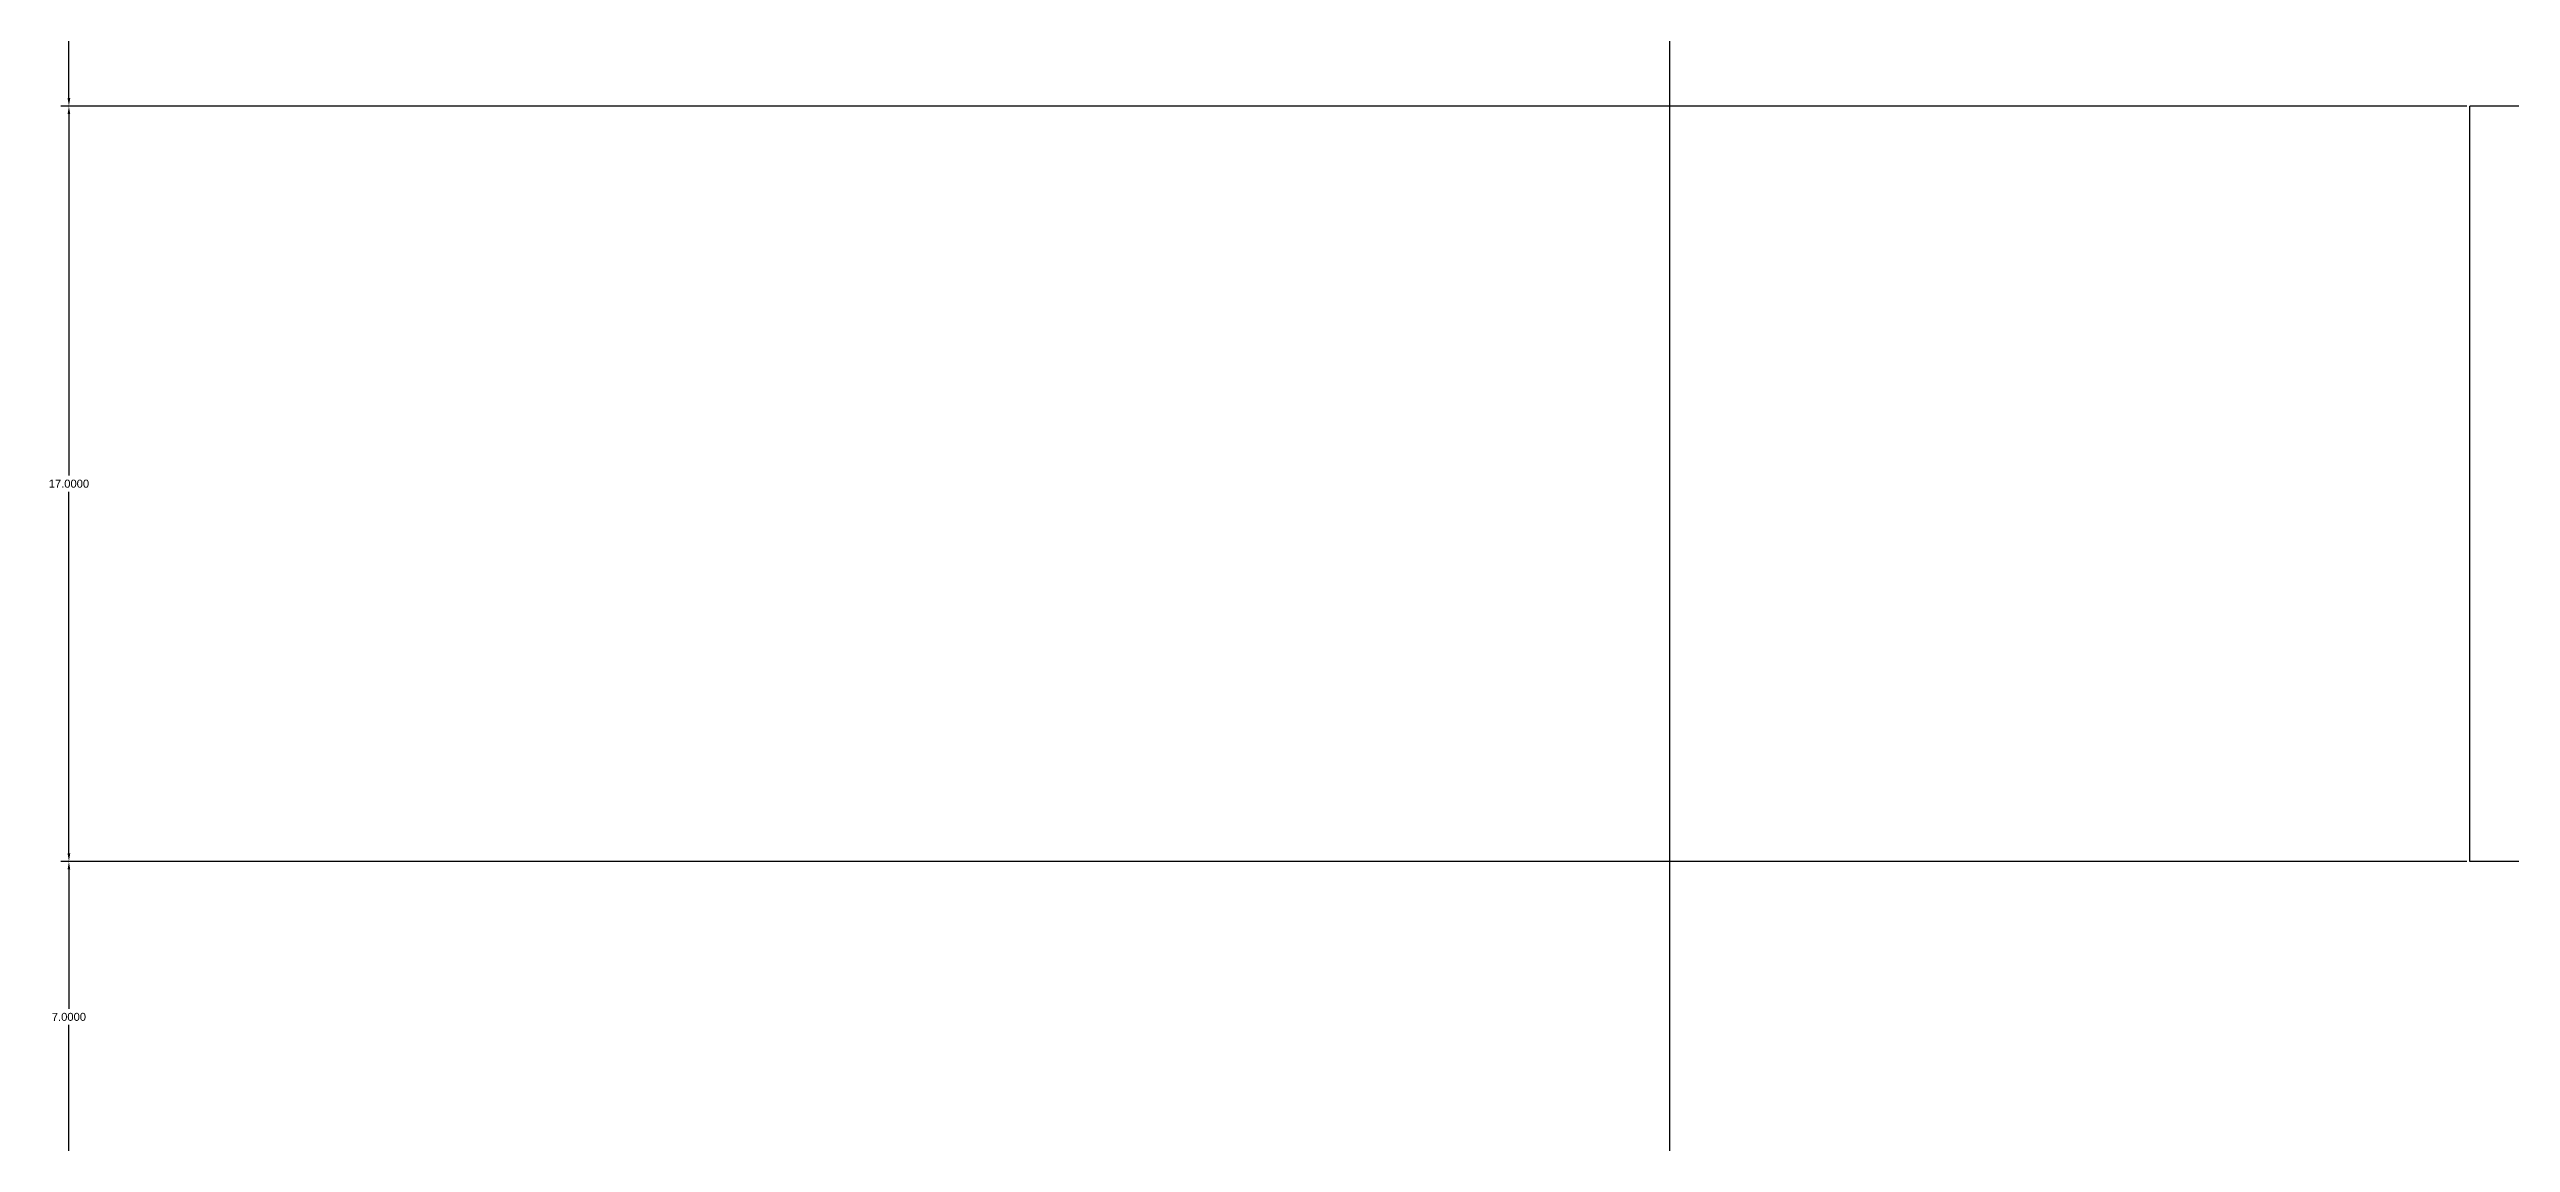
# Model space of a CAD drawing. Extents: x -36 to 148, y -8 to 119.
# Drawn here: x -36.4 to 18.9, y 34.2 to 58.8 of the extents above; entities that cross this region are included whole.
import ezdxf

# ---------------------------------------------------------------- set-up
doc = ezdxf.new("R2010")
doc.units = 0
doc.header["$MEASUREMENT"] = 0
doc.layers.get('0').update_dxf_attribs({"linetype": 'CONTINUOUS'})
doc.layers.get('Defpoints').update_dxf_attribs({"linetype": 'CONTINUOUS'})
doc.styles.get("Standard").update_dxf_attribs({"font": 'ARIAL.TTF'})
doc.dimstyles.new('Annotative', dxfattribs={"dimtxt": 0.18, "dimasz": 0.18, "dimexe": 0.18, "dimexo": 0.0625, "dimgap": 0.09, "dimtad": 0, "dimtih": 1, "dimtoh": 1, "dimdec": 4, "dimzin": 0, "dimdsep": 46, "dimtxsty": 'STANDARD', "dimcen": 0.09, "dimadec": 0, "dimazin": 0, "dimtfac": 1, "dimtdec": 4, "dimtofl": 0, "dimtmove": 0, "dimatfit": 3, "dimfxl": 1, "dimtolj": 1, "dimtzin": 0, "dimarcsym": 0})

# ---------------------------------------------------------------- blocks, each defined once
blk = doc.blocks.new('DIFFERENCE001')
at = {"color": 0}
for p, q in [((0, 61.5), (0, 33.5)), ((46.75, 57.5), (18, 57.5)), ((18, 40.5), (18, 57.5)), ((46.85, 40.5), (18, 40.5))]:
    blk.add_line(p, q, dxfattribs=at)
blk = doc.blocks.new('*D8')
at = {"color": 0, "linetype": 'Continuous', "lineweight": -2, "transparency": 16777216}
for p, q in [((17.938, 40.5), (-36.179, 40.5)), ((-35.999, 40.32), (-35.999, 37.182)), ((-35.999, 33.68), (-35.999, 36.818)), ((17.938, 33.5), (-36.179, 33.5))]:
    blk.add_line(p, q, dxfattribs=at)
at = {"color": 0, "linetype": 'Continuous', "transparency": 16777216}
for points in [[(-36.029, 40.32), (-35.969, 40.32), (-35.999, 40.5)], [(-36.029, 33.68), (-35.969, 33.68), (-35.999, 33.5)]]:
    blk.add_solid(points, dxfattribs=at)
at = {"layer": 'Defpoints', "color": 0, "linetype": 'Continuous', "transparency": 16777216}
for p in [(18, 40.5), (-35.999, 33.5), (18, 33.5)]:
    blk.add_point(p, dxfattribs=at)
at = {"color": 0, "linetype": 'Continuous', "transparency": 16777216, "insert": (-35.999, 37), "char_height": 0.18, "attachment_point": 5}
blk.add_mtext('\\A1;7.0000', dxfattribs=at)
blk = doc.blocks.new('*D9')
at = {"color": 0, "linetype": 'Continuous', "lineweight": -2, "transparency": 16777216}
for p, q in [((17.938, 57.5), (-36.179, 57.5)), ((-35.999, 57.32), (-35.999, 49.182)), ((-35.999, 40.68), (-35.999, 48.818)), ((17.938, 40.5), (-36.179, 40.5))]:
    blk.add_line(p, q, dxfattribs=at)
at = {"color": 0, "linetype": 'Continuous', "transparency": 16777216}
for points in [[(-36.029, 57.32), (-35.969, 57.32), (-35.999, 57.5)], [(-36.029, 40.68), (-35.969, 40.68), (-35.999, 40.5)]]:
    blk.add_solid(points, dxfattribs=at)
at = {"layer": 'Defpoints', "color": 0, "linetype": 'Continuous', "transparency": 16777216}
for p in [(-35.999, 57.5), (18, 57.5), (18, 40.5)]:
    blk.add_point(p, dxfattribs=at)
at = {"color": 0, "linetype": 'Continuous', "transparency": 16777216, "insert": (-35.999, 49), "char_height": 0.18, "attachment_point": 5}
blk.add_mtext('\\A1;17.0000', dxfattribs=at)
blk = doc.blocks.new('*D10')
at = {"color": 0, "linetype": 'Continuous', "lineweight": -2, "transparency": 16777216}
for p, q in [((17.938, 61.5), (-36.179, 61.5)), ((-35.999, 61.32), (-35.999, 59.682)), ((-35.999, 57.68), (-35.999, 59.318)), ((17.938, 57.5), (-36.179, 57.5))]:
    blk.add_line(p, q, dxfattribs=at)
at = {"color": 0, "linetype": 'Continuous', "transparency": 16777216}
for points in [[(-36.029, 61.32), (-35.969, 61.32), (-35.999, 61.5)], [(-36.029, 57.68), (-35.969, 57.68), (-35.999, 57.5)]]:
    blk.add_solid(points, dxfattribs=at)
at = {"layer": 'Defpoints', "color": 0, "linetype": 'Continuous', "transparency": 16777216}
for p in [(-35.999, 61.5), (18, 61.5), (18, 57.5)]:
    blk.add_point(p, dxfattribs=at)
at = {"color": 0, "linetype": 'Continuous', "transparency": 16777216, "insert": (-35.999, 59.5), "char_height": 0.18, "attachment_point": 5}
blk.add_mtext('\\A1;4.0000', dxfattribs=at)

msp = doc.modelspace()

# ---------------------------------------------------------------- block references
at = {"color": 0}
msp.add_blockref('DIFFERENCE001', (0, 0), dxfattribs=at)

# ---------------------------------------------------------------- dimensions: what is measured, and where the dimension line sits
at = {"linetype": 'Continuous'}
for base, p1, p2, picture, middle in [((-35.9989, 61.5), (18, 57.5), (18, 61.5), '*D10', (-35.9989, 59.5)), ((-35.9989, 57.5), (18, 40.5), (18, 57.5), '*D9', (-35.9989, 49)), ((-35.9989, 33.5), (18, 40.5), (18, 33.5), '*D8', (-35.9989, 37))]:
    dim = msp.add_linear_dim(base=base, p1=p1, p2=p2, angle=90, dimstyle='Annotative', override={"dimscale": 0, "dimtix": 0, "dimtofl": 0, "dimtmove": 0, "dimatfit": 3}, dxfattribs=at)
    dim.commit()
    dim.dimension.update_dxf_attribs({"geometry": picture, "text_midpoint": middle})

doc.saveas('drawing.dxf')
